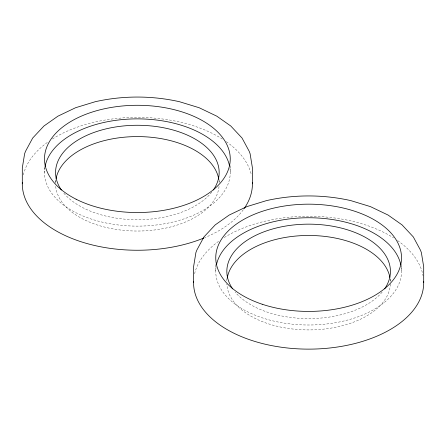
<?xml version="1.0" encoding="UTF-8"?>
<svg xmlns="http://www.w3.org/2000/svg" width="446" height="446" viewBox="0 0 446 446"><rect width="100%" height="100%" fill="white"/><g stroke="black" fill="none" stroke-linecap="round" stroke-linejoin="round"><path stroke-width="0.33" stroke-dasharray="2.23 1.67" d="M401.517 264.584L401.517 271.374M390.428 278.7L390.428 281.365M230.248 165.7L230.248 172.496M226.841 278.7L226.841 280.696M219.159 179.816L219.159 182.481M215.752 264.584L215.752 271.374M55.572 179.816L55.572 183.15M44.483 167.06L44.483 172.496M243.293 209.754A115.062 66.432 0 0 1 204.597 237.729M23.337 174.91A115.062 66.432 0 0 1 48.419 141.672M52.411 139.007A115.062 66.432 0 0 1 222.32 139.007M226.312 141.672A115.062 66.432 0 0 1 251.393 174.91M219.031 186.456A81.791 47.22 0 0 1 136.794 231.034A81.791 47.22 0 0 1 55.644 185.792M55.577 183.155A81.791 47.22 0 0 1 55.772 180.507M219.031 181.171A81.791 47.22 0 0 1 219.125 182.492M229.907 167.897A92.885 53.626 0 0 1 137.362 226.122A92.885 53.626 0 0 1 44.823 167.897M211.733 192.154A81.791 47.22 0 0 1 137.362 219.716A81.791 47.22 0 0 1 62.998 192.154M382.144 292.085A81.791 47.22 0 0 1 308.638 318.6A81.791 47.22 0 0 1 235.126 292.085M390.395 284.013A81.791 47.22 0 0 1 308.638 329.917A81.791 47.22 0 0 1 226.875 284.013M390.228 279.391A81.791 47.22 0 0 1 390.395 281.376M194.607 273.794A115.062 66.432 0 0 1 219.688 240.55M224.266 237.523A115.062 66.432 0 0 1 393.589 237.891M397.581 240.55A115.062 66.432 0 0 1 423.087 275.84M401.177 266.775A92.885 53.626 0 0 1 308.638 325A92.885 53.626 0 0 1 216.093 266.775"/><path stroke-width="0.67" d="M423.7 282.697L423.7 266.847L421.375 252.614L420.5 250.239L413.308 236.921L402.047 224.884L388.076 215.056L370.425 206.615L350.712 200.589C323.071 194.389 294.198 194.389 266.563 200.589L246.844 206.615L229.194 215.056L215.223 224.884L203.961 236.921L196.77 250.239L195.894 252.614L193.57 266.847L193.57 282.697M252.43 183.813L252.43 167.969L250.106 153.731L249.23 151.356L242.039 138.037L230.777 126.001L216.806 116.172L199.156 107.731L179.437 101.705C151.802 95.505 122.929 95.505 95.288 101.705L75.575 107.731L57.924 116.172L43.953 126.001L32.692 138.037L25.5 151.356L24.625 153.731L22.3 167.969L22.3 183.813M252.408 182.447A115.062 66.432 0 0 1 244.073 208.667M203.939 237.997A115.062 66.432 0 0 1 83.497 242.518A115.062 66.432 0 0 1 22.322 182.447M56.084 178.523A81.791 47.22 0 0 1 137.942 136.593A81.791 47.22 0 0 1 218.763 179.186M45.046 166.581A92.885 53.626 0 0 1 136.794 118.87A92.885 53.626 0 0 1 229.551 165.929M61.397 189.996A81.791 47.22 0 0 1 137.362 125.27A81.791 47.22 0 0 1 213.333 189.996M232.667 288.88A81.791 47.22 0 0 1 308.638 224.154A81.791 47.22 0 0 1 384.603 288.88M227.237 278.064A81.791 47.22 0 0 1 308.058 235.471A81.791 47.22 0 0 1 389.916 277.406M423.678 281.331A115.062 66.432 0 0 1 308.638 349.129A115.062 66.432 0 0 1 193.592 281.331M216.449 264.807A92.885 53.626 0 0 1 308.638 217.748A92.885 53.626 0 0 1 400.82 264.807M76.121 199.228A92.885 53.626 0 0 0 228.464 169.374A92.885 53.626 0 0 0 107.508 108.133A92.885 53.626 0 0 0 76.121 199.228M262.192 304.233A92.885 53.626 0 0 0 401.517 257.794A92.885 53.626 0 0 0 262.192 211.354A92.885 53.626 0 0 0 262.192 304.233"/></g></svg>
